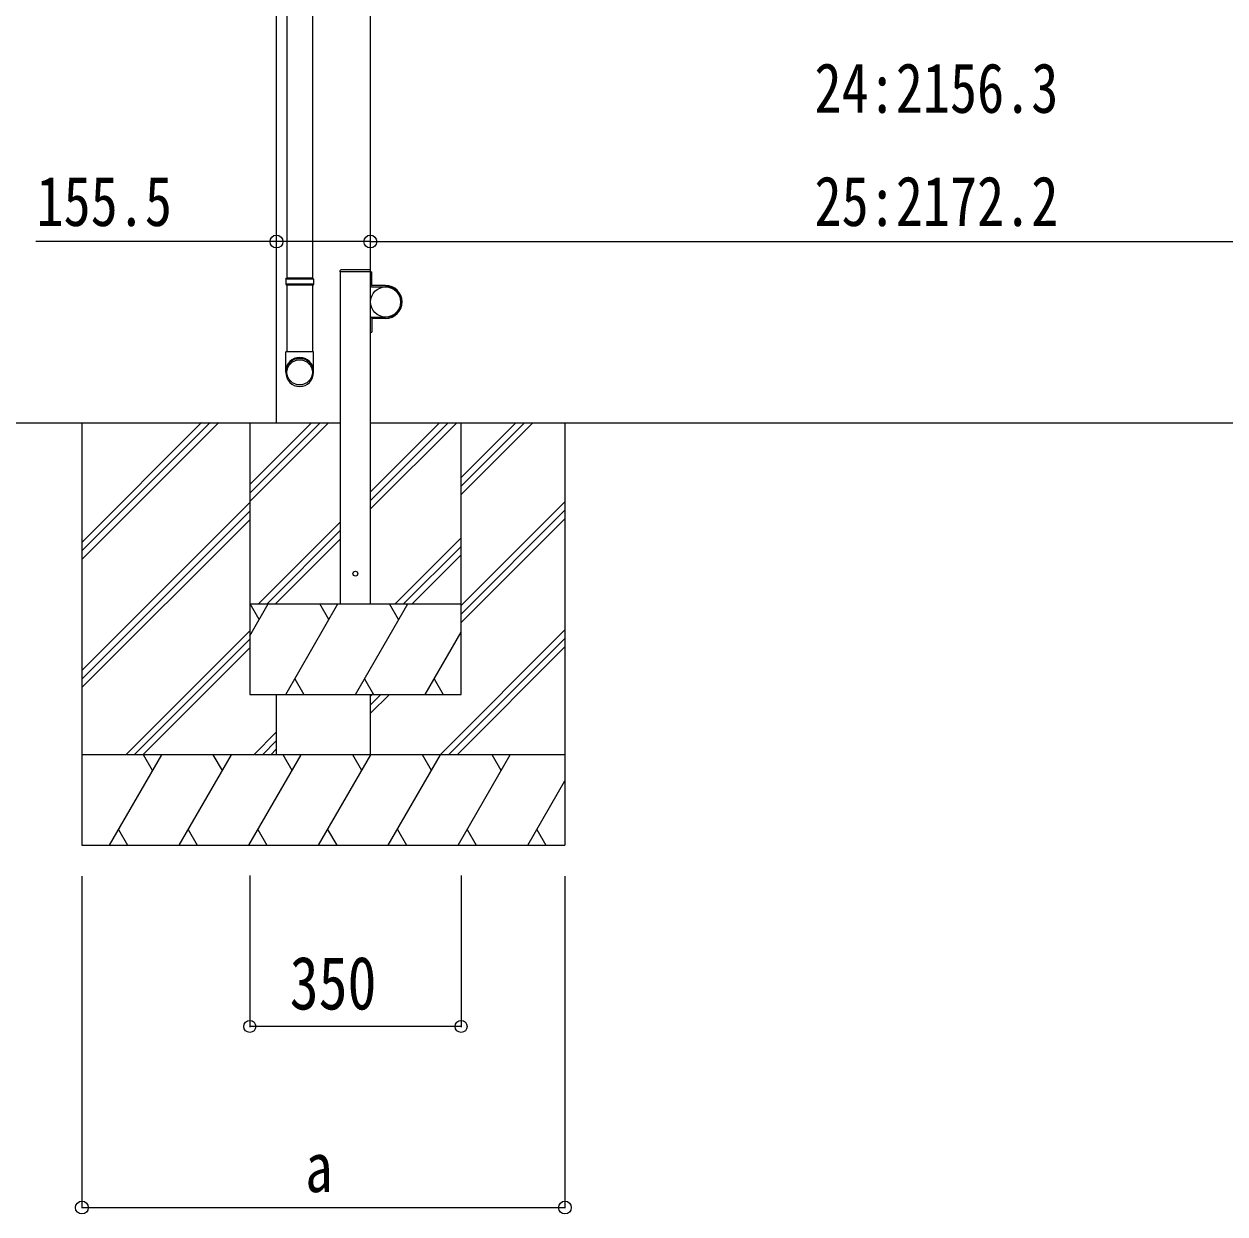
# Model space of a CAD drawing. Units: millimetres, scale not verified. Extents: x -10512 to 10512, y -7425 to 7425.
# Drawn here: x -8000 to -6011, y -4451 to -2480 of the extents above; entities that cross this region are included whole.
import ezdxf
from ezdxf.enums import TextEntityAlignment as Align

# ---------------------------------------------------------------- set-up
doc = ezdxf.new("R2010")
doc.units = ezdxf.units.MM
doc.header["$LTSCALE"] = 30
for name, color, linetype in [('0-4_YKK_13', 4, 'Continuous'), ('0-5_YKK_A1', 4, 'Continuous'), ('0-6_YKK_D', 6, 'Continuous')]:
    doc.layers.add(name, color=color, linetype=linetype)
doc.styles.add('ＭＳ ゴシック', font='')
doc.styles.get('ＭＳ ゴシック').set_extended_font_data('MS Gothic')

msp = doc.modelspace()

# ---------------------------------------------------------------- linework, layer by layer
at = {"layer": '0-4_YKK_13'}
for p, q in [((-7564.53, -2092.69), (-7564.53, -2901.19)), ((-7522.53, -2092.69), (-7522.53, -2901.19)), ((-7566.53, -2903.19), (-7565.53, -2901.19)), ((-7520.53, -2903.19), (-7566.53, -2903.19)), ((-7521.53, -2901.19), (-7565.53, -2901.19)), ((-7520.53, -2903.19), (-7521.53, -2901.19)), ((-7520.53, -2903.19), (-7520.53, -2911.19)), ((-7476.49, -2890.75), (-7476.38, -2888.69)), ((-7425.89, -2890.75), (-7476.49, -2890.75)), ((-7427, -2887.75), (-7475.38, -2887.75)), ((-7426.19, -2890.75), (-7424.19, -2890.75)), ((-7426.19, -2890.75), (-7426.19, -2913.45)), ((-7425.89, -2890.75), (-7426, -2888.69)), ((-7424.19, -2913.45), (-7424.19, -2890.75)), ((-7520.53, -2911.19), (-7566.53, -2911.19)), ((-7521.53, -2913.19), (-7565.53, -2913.19)), ((-7564.53, -2913.19), (-7564.53, -3023.19)), ((-7522.53, -2913.19), (-7522.53, -3023.19)), ((-7520.53, -2911.19), (-7521.53, -2913.19)), ((-7401.19, -2913.45), (-7424.19, -2913.45)), ((-7424.19, -2915.45), (-7401.19, -2915.45)), ((-7426.19, -2990.75), (-7426.19, -2968.05)), ((-7424.19, -2966.05), (-7401.19, -2966.05)), ((-7424.19, -2968.05), (-7424.19, -2990.75)), ((-7401.19, -2968.05), (-7424.19, -2968.05)), ((-7426.19, -2990.75), (-7424.19, -2990.75)), ((-7566.53, -3057.33), (-7566.53, -3023.19)), ((-7520.53, -3023.19), (-7566.53, -3023.19)), ((-7520.53, -3057.33), (-7520.53, -3023.19))]:
    msp.add_line(p, q, dxfattribs=at)
msp.add_lwpolyline([(-7566.53, -2903.19), (-7566.53, -2911.19), (-7565.53, -2913.19)], dxfattribs=at)
msp.add_circle((-7451.19, -3390.75), 4, dxfattribs=at)
for centre, radius, start, end in [((-7475.38, -2888.75), 1, 90, 176.99994), ((-7427, -2888.75), 1, 3.00011, 90), ((-7424.19, -2913.45), 2, 180, 270), ((-7401.19, -2940.75), 27.3, 270, 90), ((-7401.19, -2940.75), 25.3, 270, 90), ((-7424.19, -2968.05), 2, 90, 180)]:
    msp.add_arc(centre, radius, start, end, dxfattribs=at)
for centre, major_axis, ratio, start_param, end_param in [((-7543.53, -3055.59), (-23, 0), 0.996195, 3.1415927, 6.2831853), ((-7543.53, -3057.33), (-23, 0), 0.996195, 3.1415927, 6.2831853), ((-7543.53, -3057.33), (0, -23.43), 0.981806, 4.712389, 7.8539816)]:
    msp.add_ellipse(centre, major_axis=major_axis, ratio=ratio, start_param=start_param, end_param=end_param, dxfattribs=at)
msp.add_ellipse((-7543.53, -3057.33), major_axis=(21, 0), ratio=0.996195, dxfattribs=at)
at = {"layer": '0-5_YKK_A1'}
for p, q in [((-7581.69, -3140.75), (-7581.69, -1032.41)), ((-7476.19, -2890.75), (-7476.19, -3440.75)), ((-7426.19, -2890.75), (-7476.19, -2890.75)), ((-7426.19, -3440.75), (-7426.19, -2890.75)), ((-8032.83, -3140.75), (-7581.69, -3140.75)), ((-7904.19, -3140.69), (-7904.19, -3840.69)), ((-7904.19, -3367.32), (-7677.56, -3140.69)), ((-7904.19, -3353.17), (-7691.7, -3140.69)), ((-7904.19, -3339.03), (-7705.84, -3140.69)), ((-7626.19, -3140.75), (-7626.19, -3590.75)), ((-7626.19, -3243.09), (-7523.84, -3140.75)), ((-7626.19, -3257.24), (-7509.7, -3140.75)), ((-7626.19, -3271.38), (-7495.56, -3140.75)), ((-7626.19, -3140.75), (-7476.19, -3140.75)), ((-7426.19, -3140.75), (-4982.17, -3140.75)), ((-7426.19, -3283.51), (-7283.42, -3140.75)), ((-7426.19, -3269.37), (-7297.57, -3140.75)), ((-7426.19, -3255.23), (-7311.71, -3140.75)), ((-7276.19, -3259.82), (-7157.12, -3140.75)), ((-7276.19, -3245.68), (-7171.26, -3140.75)), ((-7276.19, -3231.53), (-7185.4, -3140.75)), ((-7276.19, -3590.75), (-7276.19, -3140.75)), ((-7104.19, -3140.69), (-7104.19, -3840.69)), ((-7904.19, -3551.16), (-7626.19, -3273.17)), ((-7276.19, -3443.66), (-7104.19, -3271.67)), ((-7904.19, -3565.3), (-7626.19, -3287.31)), ((-7904.19, -3579.45), (-7626.19, -3301.45)), ((-7276.19, -3457.81), (-7104.19, -3285.81)), ((-7276.19, -3471.95), (-7104.19, -3299.95)), ((-7611.71, -3440.75), (-7476.19, -3305.23)), ((-7597.57, -3440.75), (-7476.19, -3319.37)), ((-7583.43, -3440.75), (-7476.19, -3333.51)), ((-7385.44, -3440.75), (-7276.19, -3331.5)), ((-7371.29, -3440.75), (-7276.19, -3345.64)), ((-7357.15, -3440.75), (-7276.19, -3359.78)), ((-7626.19, -3493.86), (-7595.52, -3440.75)), ((-7626.19, -3440.75), (-7276.19, -3440.75)), ((-7610.53, -3466.73), (-7625.53, -3440.75)), ((-7566.66, -3590.74), (-7480.05, -3440.75)), ((-7495.06, -3466.73), (-7510.06, -3440.75)), ((-7451.19, -3590.75), (-7364.58, -3440.75)), ((-7379.58, -3466.73), (-7394.59, -3440.75)), ((-7831.58, -3690.69), (-7626.19, -3485.3)), ((-7817.44, -3690.69), (-7626.19, -3499.44)), ((-7335.72, -3590.75), (-7276.19, -3487.64)), ((-7311.08, -3690.69), (-7104.19, -3483.8)), ((-7296.94, -3690.69), (-7104.19, -3497.94)), ((-7803.3, -3690.69), (-7626.19, -3513.58)), ((-7282.8, -3690.69), (-7104.19, -3512.08)), ((-7551.66, -3564.77), (-7536.66, -3590.74)), ((-7436.19, -3564.76), (-7421.19, -3590.75)), ((-7320.72, -3564.77), (-7305.72, -3590.75)), ((-7626.19, -3590.75), (-7276.19, -3590.75)), ((-7581.69, -3690.69), (-7581.69, -3590.75)), ((-7426.19, -3593.66), (-7421.95, -3589.42)), ((-7426.19, -3621.95), (-7394.99, -3590.75)), ((-7426.19, -3607.8), (-7409.13, -3590.75)), ((-7426.19, -3690.69), (-7426.19, -3590.75)), ((-7619.45, -3690.69), (-7582.19, -3653.43)), ((-7605.31, -3690.69), (-7582.19, -3667.57)), ((-7104.19, -3690.69), (-7904.19, -3690.69)), ((-7858.61, -3840.69), (-7772.01, -3690.69)), ((-7787.01, -3716.67), (-7802.01, -3690.69)), ((-7743.14, -3840.69), (-7656.54, -3690.69)), ((-7671.54, -3716.67), (-7686.54, -3690.69)), ((-7627.67, -3840.69), (-7541.07, -3690.69)), ((-7591.16, -3690.69), (-7582.19, -3681.71)), ((-7556.07, -3716.67), (-7571.07, -3690.69)), ((-7512.2, -3840.69), (-7425.6, -3690.69)), ((-7440.6, -3716.67), (-7455.6, -3690.69)), ((-7396.73, -3840.69), (-7310.13, -3690.69)), ((-7325.13, -3716.67), (-7340.13, -3690.69)), ((-7281.26, -3840.69), (-7194.66, -3690.69)), ((-7209.66, -3716.67), (-7224.66, -3690.69)), ((-7165.8, -3840.69), (-7104.19, -3733.98)), ((-7843.61, -3814.71), (-7828.62, -3840.69)), ((-7728.14, -3814.71), (-7713.15, -3840.69)), ((-7612.67, -3814.71), (-7597.68, -3840.69)), ((-7497.2, -3814.71), (-7482.2, -3840.69)), ((-7381.73, -3814.71), (-7366.74, -3840.69)), ((-7266.27, -3814.71), (-7251.27, -3840.69)), ((-7150.8, -3814.71), (-7135.8, -3840.69)), ((-7904.19, -3840.69), (-7104.19, -3840.69))]:
    msp.add_line(p, q, dxfattribs=at)
msp.add_lwpolyline([(-7426.19, -3140.75), (-7426.19, -1011.75), (-7446.19, -1011.75), (-7477.04, -1014.99)], dxfattribs=at)
msp.add_circle((-7401.19, -2940.75), 25, dxfattribs=at)
at = {"layer": '0-6_YKK_D'}
for p, q in [((-7426.44, -2840.75), (-5307.3, -2840.75)), ((-7904.19, -3891.75), (-7904.19, -4441.75)), ((-7626.19, -3890.74), (-7626.19, -4141.69)), ((-7276.19, -3890.74), (-7276.19, -4141.69)), ((-7104.19, -3891.75), (-7104.19, -4441.75)), ((-7276.19, -4140.69), (-7626.19, -4140.69)), ((-7904.19, -4440.75), (-7104.19, -4440.75))]:
    msp.add_line(p, q, dxfattribs=at)
msp.add_lwpolyline([(-7426.44, -2840.75), (-7581.94, -2840.75), (-7980.44, -2840.75)], dxfattribs=at)
for centre, radius in [((-7581.94, -2840.75), 10.62), ((-7426.44, -2840.75), 10.62), ((-7426.44, -2840.75), 10.62), ((-7626.19, -4140.69), 10), ((-7276.19, -4140.69), 10), ((-7904.19, -4440.75), 10.62), ((-7104.19, -4440.75), 10.62)]:
    msp.add_circle(centre, radius, dxfattribs=at)

# ---------------------------------------------------------------- texts
at = {"layer": '0-6_YKK_D', "style": 'ＭＳ ゴシック', "width": 0.8}
for s, height, p in [('24:2156.3', 82.48, (-6690.87, -2652.25)), ('155.5', 82.48, (-7979.44, -2839.75)), ('25:2172.2', 82.48, (-6690.87, -2839.75)), ('350', 87.98, (-7559.99, -4139.02)), ('a', 82.48, (-7534.19, -4439.75))]:
    msp.add_text(s, height=height, dxfattribs=at).set_placement(p, align=Align.BOTTOM_LEFT)

doc.saveas('drawing.dxf')
